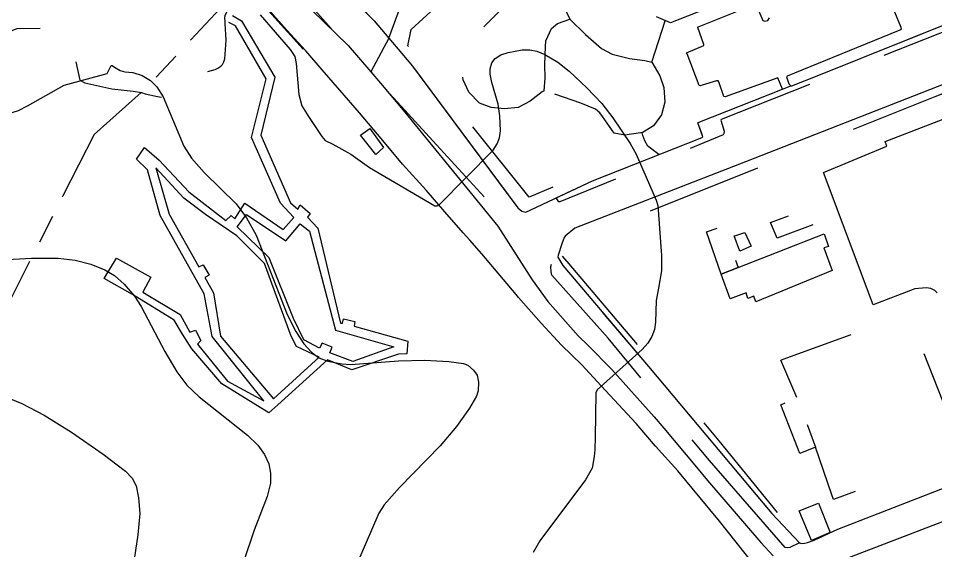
# Model space of a CAD drawing. Header units: millimetres. Extents: x 198785 to 203305, y 542885 to 545889.
# Drawn here: x 200143.1 to 200370.9, y 543599.9 to 543731.9 of the extents above; entities that cross this region are included whole.
import ezdxf

# ---------------------------------------------------------------- set-up
doc = ezdxf.new("R2010")
doc.units = ezdxf.units.MM
for name, pattern in [('FENCE_25K', [54.3, 28.7, -9.2, -16.4]), ('HIDDEN_BULD_25K', [28.8, 18.4, -10.4]), ('HIDDEN_EMD_25K', [50.97, 33.12, -5.36, 7.13, -5.36]), ('HIDDEN_IN_25K', [56.5, 36.5, -20]), ('HIDDEN_SORO_25K', [40.1, 25.4, -14.7])]:
    doc.linetypes.add(name, pattern=pattern)
for name, color, linetype in [('A0013114', 253, 'Continuous'), ('A0013118', 253, 'Continuous'), ('A0023119', 253, 'Continuous'), ('A0023214', 253, 'Continuous'), ('A0033324', 253, 'Continuous'), ('B0014111', 253, 'Continuous'), ('B0014116', 253, 'Continuous'), ('B0014118', 253, 'Continuous'), ('B0024120', 253, 'Continuous'), ('C0076117', 253, 'Continuous'), ('F0017111', 253, 'Continuous'), ('F0017114', 253, 'Continuous'), ('F0047224', 253, 'Continuous'), ('G0018117', 253, 'Continuous')]:
    doc.layers.add(name, color=color, linetype=linetype)

msp = doc.modelspace()

# ---------------------------------------------------------------- linework, layer by layer
at = {"layer": 'A0013114'}
for points in [[(200207.24, 543755.9), (200209.55, 543753.81), (200210.59, 543752.88), (200211.54, 543752.02), (200211.57, 543751.99), (200226.05, 543736.97), (200231.51, 543731.3), (200235.08, 543727.05), (200238.33, 543723.18), (200240.97, 543720.05), (200267.13, 543684.93), (200267.62, 543684.52), (200268.12, 543684.13), (200269.11, 543683.83)], [(200325.84, 543596.33), (200317.24, 543607.17), (200312.44, 543612.96), (200306.85, 543619.66), (200301.34, 543625.77), (200296.52, 543631.39), (200287.86, 543640.79), (200283.04, 543645.94), (200277.97, 543650.86), (200272.9, 543656.31), (200267.32, 543662.71), (200266.69, 543663.45), (200258.21, 543673.5), (200255.2, 543676.9), (200253.59, 543678.73), (200249.04, 543683.92), (200244.42, 543689.31), (200238.53, 543695.72), (200233.61, 543701.62), (200227.82, 543708.45), (200222.95, 543714.11), (200218.58, 543719.16), (200214.52, 543723.88), (200209.82, 543729.01), (200203.22, 543736.38)], [(200277.1, 543672.71), (200278.32, 543670.65), (200278.83, 543670.01), (200299.57, 543645.54), (200330.22, 543609.06), (200337.03, 543601.79)]]:
    msp.add_lwpolyline(points, dxfattribs=at)
at = {"layer": 'A0013118'}
for points in [[(200324.68, 543738.58), (200305.03, 543730.8), (200301.55, 543732.27)], [(200351.34, 543724.7), (200362.06, 543729.05), (200362.38, 543729.27), (200362.32, 543729.65), (200360.7, 543733.48), (200360.64, 543733.95), (200360.78, 543734.24), (200371.55, 543738.67), (200372.06, 543738.38), (200372.6, 543737.7), (200374.9, 543731.92), (200374.9, 543731.42), (200374.61, 543730.97)], [(200332.81, 543714.36), (200331.72, 543717.16), (200318.64, 543712.48), (200318.32, 543712.5), (200317.06, 543716.22), (200316.84, 543716.4), (200316.45, 543716.4), (200312.91, 543715.32), (200312.47, 543715.19), (200312.18, 543715.25), (200309.15, 543723.09), (200309, 543723.36), (200313.28, 543725.23), (200313.31, 543725.45), (200311.8, 543729.66), (200311.74, 543729.74), (200325.79, 543735.35)], [(200326.3, 543735.31), (200328, 543731.41), (200328.44, 543731.2), (200329.18, 543731.42), (200329.59, 543732.02)], [(200269.11, 543683.83), (200285.7, 543691.64), (200312.91, 543702.38), (200313.09, 543702.52), (200311.83, 543706.02), (200311.95, 543706.11), (200332.81, 543714.36), (200334.88, 543715.22), (200335.18, 543715.2), (200341.49, 543717.65), (200374.61, 543730.97)], [(200334.88, 543715.22), (200334.53, 543715.62), (200334.1, 543716.87), (200333.96, 543717.32), (200334.08, 543717.63), (200351.34, 543724.7)], [(200371.25, 543663.87), (200370.69, 543664.4), (200369.64, 543664.91), (200368.54, 543665.08), (200365.67, 543664.82), (200355.38, 543660.85), (200343, 543693.72), (200358.75, 543700.21), (200358.34, 543701.41), (200416.98, 543723.97)], [(200373.19, 543715.65), (200323.65, 543696.35), (200281.27, 543679.86), (200278.9, 543677.88), (200278.64, 543677.58), (200278.03, 543675.96), (200277.16, 543673.19), (200277.1, 543672.71)], [(200337.03, 543601.79), (200337.53, 543601.68), (200338.36, 543601.74), (200339.02, 543601.91), (200340.72, 543602.48), (200346.59, 543605.17), (200376.21, 543616.73)], [(200378.37, 543609.24), (200344.96, 543596.47), (200344.58, 543595.82)]]:
    msp.add_lwpolyline(points, dxfattribs=at)
at = {"layer": 'A0023119', "linetype": 'HIDDEN_SORO_25K', "flags": 128}
for points in [[(200235.08, 543727.05), (200238.05, 543734.84), (200244.94, 543752.47), (200245.96, 543754.82), (200246.8, 543757.16), (200247.58, 543759.71), (200248, 543762.67), (200247.81, 543764.28), (200247.3, 543765.95), (200246.82, 543767.37), (200246.26, 543768.72), (200245.28, 543770.36), (200243.83, 543772.34), (200242.16, 543774.11), (200239.29, 543779.43), (200239.08, 543780.33), (200239.04, 543781.25), (200239.16, 543782.48), (200239.78, 543784.29), (200240.68, 543786.24), (200241.88, 543788.4), (200243.73, 543790.75), (200249.55, 543794.96), (200252.76, 543796.93), (200263.19, 543803.1), (200275.85, 543810.57), (200279.93, 543813.1), (200280.61, 543813.67), (200281.52, 543814.81), (200282.34, 543815.95), (200283.12, 543817.13), (200283.95, 543818.71), (200284.71, 543820.65), (200286.15, 543824.25), (200289.45, 543830.93), (200290.21, 543832.35), (200291.26, 543834.64), (200292.38, 543836.72), (200293.3, 543838.24), (200294.29, 543839.71), (200295.59, 543841.13), (200298.27, 543843.23), (200300.2, 543844.57), (200303.25, 543846.32), (200304.44, 543846.98), (200305.83, 543847.75), (200306.91, 543848.6), (200308.14, 543849.8), (200311.79, 543853.5), (200313.27, 543854.82), (200315.08, 543856.03), (200321.09, 543859.5), (200323.68, 543860.71), (200327.11, 543861.96), (200329.4, 543863.13), (200334.78, 543865.84), (200340.12, 543867.54), (200341.45, 543868.14), (200343.25, 543868.99), (200344.82, 543869.63), (200346.72, 543870.42), (200348.6, 543871.09), (200350.65, 543871.56), (200352.15, 543871.84), (200354.9, 543872.19), (200357.45, 543872.33), (200360.21, 543871.93), (200363.02, 543871.26), (200368.01, 543869.72), (200370.44, 543868.96), (200374.75, 543867.78), (200376.46, 543867.3), (200382.74, 543864.92), (200385.21, 543864.13), (200388.86, 543863.24), (200391.42, 543862.9), (200393.78, 543863.06), (200395.37, 543863.38), (200397.08, 543863.66), (200402.71, 543866.45), (200410.19, 543871.55), (200413.89, 543875.65), (200415.14, 543877.07), (200416.13, 543878.53), (200417.52, 543880.95), (200418.15, 543882.61), (200418.42, 543884.16), (200418.78, 543885.85), (200419.25, 543888.16), (200419.72, 543890.49), (200420.1, 543892.42), (200420.83, 543896.37), (200420.99, 543898.02), (200421.45, 543900.3), (200421.7, 543901.87), (200422.09, 543903.24), (200422.77, 543904.58), (200423.94, 543905.5), (200426.4, 543906.54), (200432.17, 543908.07), (200437.74, 543909.82), (200438.79, 543910.3), (200440.6, 543911.5), (200445.21, 543917.48), (200446.8, 543919.33), (200456.02, 543925.24), (200459.06, 543927.54), (200461.6, 543933.58)], [(200273.7, 543713.98), (200273.19, 543713.71), (200270.2, 543711.37), (200267.21, 543709.8), (200263.86, 543709.51), (200260.53, 543709.85), (200257.65, 543710.89), (200254.99, 543713.61), (200253.59, 543716.71), (200252.87, 543720.67), (200252.93, 543722.13), (200253.35, 543724.18), (200254.01, 543725.22), (200259.95, 543731.07), (200270.39, 543741.41), (200273.15, 543743.45)], [(200273.15, 543743.45), (200275.35, 543741.24), (200276.98, 543738.12), (200280.02, 543731.7)], [(200126.62, 543718.54), (200127.98, 543719.91), (200129.97, 543721.92), (200135.5, 543724.76), (200141.36, 543728.84), (200142.82, 543729.45), (200148.89, 543729.52), (200156.55, 543727.18), (200157.17, 543726.41), (200157.11, 543722.21), (200158.43, 543716.61), (200159.67, 543715.96), (200166.38, 543714.47), (200169.41, 543714.1), (200171.61, 543713.83), (200173.7, 543713.5), (200174.66, 543713.18), (200177.66, 543712.57), (200178.68, 543712.35), (200180.3, 543712.2), (200181.02, 543712.13), (200182.76, 543712.12), (200183.04, 543712.22), (200183.86, 543712.53), (200184.84, 543713.28), (200186.61, 543717.04), (200187.67, 543718.08), (200188.23, 543718.31), (200189.47, 543718.53), (200192.02, 543719.21), (200192.62, 543719.53), (200193.43, 543720.08), (200193.82, 543720.52), (200194.15, 543721.15), (200194.36, 543721.9), (200194.72, 543726.55), (200194.51, 543730.68), (200194.47, 543731.19), (200194.43, 543731.99), (200194.46, 543732.72), (200195.4, 543734.42)], [(200273.7, 543713.98), (200273.92, 543717.11), (200273.87, 543720.38), (200273.98, 543724.93), (200274.11, 543726.36), (200275.46, 543729.38), (200276.99, 543730.65), (200280.02, 543731.7)], [(200280.02, 543731.7), (200283.95, 543727.93), (200287.94, 543724.48), (200290.57, 543723.08), (200294.9, 543721.99), (200298.68, 543721.5), (200300.42, 543721.07)], [(200300.42, 543721.07), (200303.73, 543731.35)], [(200235.08, 543727.05), (200230.64, 543718.64)], [(200300.42, 543721.07), (200302.37, 543717.69), (200303.38, 543714.77), (200303.6, 543711.13), (200302.78, 543708.02), (200300.84, 543705.3), (200298.02, 543703.55)], [(200298.02, 543703.55), (200297.61, 543703.51), (200293.67, 543702.91), (200291.02, 543703.45), (200288.19, 543707.62), (200287.47, 543708.49), (200286.4, 543709.36), (200282.81, 543710.92), (200273.7, 543713.98)], [(200302.11, 543698.12), (200299.45, 543700.21), (200298.66, 543701.51), (200298.16, 543702.87), (200298.02, 543703.55)]]:
    msp.add_lwpolyline(points, dxfattribs=at)
at = {"layer": 'A0023214'}
msp.add_lwpolyline([(200207.18, 543742.63), (200225.04, 543725.23), (200230.64, 543718.64), (200233.07, 543715.81), (200239.1, 543708.69), (200262.16, 543680.37), (200266.73, 543673.27), (200270.7, 543667.02), (200274.6, 543661.72), (200282.08, 543653.2), (200284.62, 543650.74), (200290.5, 543644.82), (200300.96, 543633.06), (200303.37, 543630.25), (200311.47, 543620.59), (200314.26, 543617.24), (200327.44, 543601.91), (200330.57, 543598.63)], dxfattribs=at)
at = {"layer": 'A0033324', "linetype": 'HIDDEN_IN_25K', "flags": 128}
for points in [[(200203.15, 543757.63), (200203.45, 543757.44), (200203.85, 543757.46), (200207.24, 543755.9), (200209.55, 543753.81), (200211.56, 543752.01), (200226.05, 543736.97), (200231.51, 543731.3), (200238.33, 543723.18), (200240.97, 543720.05), (200267.13, 543684.93), (200268.12, 543684.13), (200269.11, 543683.83), (200265.32, 543682.14), (200264.6, 543681.99), (200263.96, 543682.02), (200246.94, 543700.57), (200237.3, 543711.1), (200233.39, 543715.24), (200229.3, 543719.84), (200213.35, 543737.82), (200202.39, 543750.31), (200202.06, 543750.68), (200197.27, 543756.46), (200196.81, 543757.16), (200196.34, 543757.96), (200195.89, 543758.96), (200195.42, 543760.45), (200195.12, 543765.22), (200195.43, 543764.21), (200203.15, 543757.63)], [(200339.57, 543715.49), (200317.64, 543706.84), (200317.54, 543706.65), (200318.4, 543703.92), (200318.31, 543703.37), (200318.12, 543703.03), (200293.08, 543692.74), (200277.58, 543686.38), (200277.35, 543686.39), (200276.63, 543687.37), (200285.7, 543691.64), (200312.91, 543702.38), (200313.09, 543702.52), (200311.83, 543706.02), (200311.95, 543706.11), (200332.81, 543714.36), (200334.88, 543715.22), (200335.18, 543715.2), (200341.49, 543717.65), (200374.61, 543730.97), (200375.95, 543731.64), (200376.04, 543731.37), (200375.79, 543730.58), (200375.4, 543729.76), (200375.01, 543729.44), (200339.57, 543715.49)], [(200334.68, 543600.67), (200334.16, 543600.57), (200333.55, 543600.62), (200314.69, 543622.21), (200289.6, 543652.58), (200275.56, 543668.21), (200275.38, 543669.05), (200275.36, 543670.33), (200275.51, 543671.3), (200277.1, 543672.71), (200278.32, 543670.65), (200278.83, 543670.01), (200299.57, 543645.54), (200330.22, 543609.06), (200337.03, 543601.79), (200334.68, 543600.67)]]:
    msp.add_lwpolyline(points, dxfattribs=at)
at = {"layer": 'B0014111'}
for points in [[(200317.65, 543668.5), (200321.81, 543670.13), (200343.18, 543678.49), (200344.27, 543675.33), (200343.15, 543674.97), (200345.18, 543669.36), (200326.24, 543661.63), (200325.74, 543663.02), (200324.27, 543662.47), (200323.8, 543663.8), (200319.86, 543662.36), (200317.65, 543668.5)], [(200344.71, 543604.36), (200340.07, 543602.4), (200337.02, 543609.75), (200341.76, 543611.65), (200344.71, 543604.36)]]:
    msp.add_lwpolyline(points, dxfattribs=at)
at = {"layer": 'B0014116', "linetype": 'HIDDEN_BULD_25K', "flags": 128}
for points in [[(200321.81, 543670.13), (200317.65, 543668.5), (200313.99, 543678.98), (200318, 543680.35), (200321.81, 543670.13)], [(200341.08, 543625.52), (200337.15, 543623.95), (200332.44, 543636.01), (200336.43, 543637.91), (200341.08, 543625.52)]]:
    msp.add_lwpolyline(points, dxfattribs=at)
at = {"layer": 'B0014118', "linetype": 'HIDDEN_BULD_25K', "flags": 128}
for points in [[(200233.83, 543699.87), (200231.9, 543698.15), (200228.08, 543702.95), (200230.38, 543704.6), (200233.83, 543699.87)], [(200340.34, 543680.71), (200331.5, 543677.38), (200329.88, 543681.27), (200338.83, 543684.63), (200340.34, 543680.71)], [(200325.06, 543675.38), (200322.26, 543674.21), (200320.83, 543677.95), (200320.98, 543678), (200323.51, 543678.81), (200324.97, 543675.57), (200325.06, 543675.38)]]:
    msp.add_lwpolyline(points, dxfattribs=at)
at = {"layer": 'B0024120', "linetype": 'FENCE_25K', "flags": 128}
for points in [[(200275.84, 543690.04), (200269.93, 543687.58), (200239.87, 543725.12), (200240.7, 543729.15), (200263.94, 543750.72), (200273.89, 543764.48), (200282.03, 543776.83), (200315.78, 543798.55), (200348.74, 543816.4), (200379.13, 543828.38), (200415.09, 543842.66), (200432.92, 543851.26), (200434.01, 543852.14), (200435.42, 543854.53), (200443.13, 543874.07), (200446.17, 543901.02), (200446.49, 543902.13), (200447.1, 543903.45), (200447.96, 543904.18), (200471.68, 543912.77)], [(200579.49, 543793.71), (200531.65, 543775.19), (200497.68, 543762.04), (200497.66, 543762.04), (200408.46, 543727.58), (200370.67, 543712.44), (200343.46, 543701.54), (200280.9, 543676.38), (200279.09, 543675.65), (200278.31, 543674.41), (200278.11, 543673.77), (200278.09, 543672.99), (200279.8, 543670.99), (200317.07, 543627.16), (200336.36, 543603.47), (200337.43, 543602.15), (200339.76, 543603.13)], [(200336.43, 543637.91), (200332.43, 543647.17), (200332.99, 543647.37), (200364.08, 543658.64), (200377.39, 543624.69), (200372.65, 543622.88), (200345.53, 543612.55), (200345.13, 543613.71), (200341.08, 543625.52)]]:
    msp.add_lwpolyline(points, dxfattribs=at)
at = {"layer": 'C0076117'}
for points in [[(200196.3, 543732.65), (200198.57, 543731.28), (200206.85, 543717.32), (200203.31, 543702.98), (200210.69, 543686.18), (200212.56, 543684.58), (200213.11, 543685.66), (200215.6, 543683.52), (200214.89, 543682.61), (200217.51, 543679.86), (200223.12, 543656.34), (200223.59, 543656.35), (200223.84, 543657.4), (200226.67, 543656.75), (200226.52, 543655.58), (200239.84, 543651.85), (200239.6, 543648.71), (200237.52, 543648.6), (200225.91, 543644.76), (200219.89, 543647.18), (200207.55, 543636.01), (200205.31, 543634.07), (200193.62, 543641.3), (200186.17, 543649.96), (200183.86, 543653.62), (200181.79, 543657.04), (200171.46, 543663.42), (200164.45, 543667.4), (200167.52, 543672.43), (200176.04, 543667.76), (200174.04, 543664.01), (200183.33, 543658.44), (200185.74, 543654.08), (200187.12, 543654.6), (200188.41, 543652.05), (200187.63, 543651.07), (200195.03, 543641.96), (200204.04, 543637.02), (200191.23, 543652.99), (200189.23, 543663.62), (200178.37, 543682.99), (200175.2, 543694.36), (200172.43, 543697), (200174.45, 543699.89), (200178.09, 543696.78), (200185.46, 543688.9), (200194.68, 543681.82), (200195.93, 543683.01), (200196.9, 543682.22), (200199.37, 543686.05), (200208.87, 543679.54), (200211.51, 543682.51), (200208.25, 543686.12), (200200.99, 543702.33), (200204.62, 543716.96), (200197.04, 543730.11), (200195.42, 543730.9)], [(200177.29, 543694.82), (200180.6, 543683.34), (200187.97, 543670.3), (200189, 543670.79), (200190.47, 543668.2), (200189.43, 543667.66), (200191.58, 543663.87), (200193.29, 543653.05), (200206.44, 543637.54), (200217.85, 543647.88), (200212.19, 543650.54), (200210.85, 543653.05), (200204.27, 543671.13), (200197.39, 543677.94), (200189.59, 543683.23), (200184.18, 543687.32), (200177.29, 543694.82)], [(200209.51, 543676.76), (200213.14, 543680.94), (200215.38, 543679.16), (200221.9, 543654.58), (200236.35, 543650.41), (200226.18, 543646.81), (200220.46, 543648.96), (200221.01, 543650.32), (200218.55, 543651.38), (200217.94, 543650.11), (200214.01, 543652.17), (200211.44, 543657.43), (200205.42, 543672.49), (200197.47, 543680.18), (200199.79, 543683.29), (200209.51, 543676.76)]]:
    msp.add_lwpolyline(points, dxfattribs=at)
at = {"layer": 'F0017111'}
for points, elevation in [([(200139.42, 543707.94), (200143.16, 543709.1), (200145.42, 543710.23), (200154.55, 543715.38), (200165.15, 543718.21), (200166.15, 543720.23), (200166.42, 543720.24), (200167, 543719.84), (200168.45, 543718.95), (200169.54, 543718.7), (200171.53, 543718.53), (200173.9, 543717.74), (200175.95, 543716.52), (200177.55, 543714.96), (200179.09, 543712.47), (200184.23, 543700.19), (200186.16, 543697.23), (200189.23, 543693.69), (200197.22, 543685.94), (200199.78, 543682.48), (200202.15, 543678.18), (200209.86, 543658.48), (200212.01, 543654.22), (200214.02, 543651.21), (200215.9, 543649.12), (200217.74, 543647.74), (200220, 543646.88), (200223.44, 543646.19), (200225.72, 543646.05), (200237.5, 543646.97), (200244.08, 543647.14), (200249.97, 543646.82), (200253.65, 543646.32), (200254.73, 543645.88), (200256.16, 543644.69), (200257.02, 543643.37), (200257.35, 543641.67), (200257.29, 543639.53), (200256.91, 543638.24), (200255.15, 543635.19), (200251.95, 543630.69), (200247.85, 543625.84), (200237.77, 543615.53), (200233.92, 543611.26), (200232.6, 543609.17), (200224.28, 543589.85)], 60), ([(200138.89, 543672.01), (200146.43, 543672.47), (200153.03, 543672.41), (200157.25, 543671.95), (200161.16, 543670.91), (200164.63, 543669.54), (200167.03, 543668.13), (200169.4, 543666), (200171.98, 543663), (200173.62, 543660.46), (200179.51, 543649.29), (200182.45, 543644.2), (200185, 543640.93), (200188.02, 543638), (200199.99, 543628.56), (200202.61, 543626.05), (200204.26, 543623.76), (200205.29, 543621.45), (200205.75, 543619.08), (200205.72, 543616.59), (200204.93, 543613.27), (200201.68, 543604.95), (200199.04, 543597.08)], 70), ([(200139.38, 543638.29), (200144, 543636.36), (200149.51, 543633.46), (200156.31, 543629.28), (200164.2, 543623.79), (200169.7, 543619.62), (200171.36, 543617.86), (200172.39, 543615.92), (200173, 543613), (200173.27, 543609.08), (200172.8, 543603.84), (200171.36, 543594.4), (200169.32, 543584.03), (200167.02, 543575.65), (200163.43, 543564.59), (200161.34, 543560.78), (200156.51, 543554.48), (200150.85, 543548.04), (200144.98, 543542.44), (200138.13, 543535.45)], 80)]:
    msp.add_lwpolyline(points, dxfattribs=dict(at, elevation=elevation))
at = {"layer": 'F0017114', "elevation": 50}
msp.add_lwpolyline([(200203.21, 543732.8), (200210.62, 543724.17), (200211.76, 543722.46), (200212.14, 543720.76), (200212.79, 543713.07), (200213.55, 543710.26), (200215.14, 543707.55), (200218.48, 543702.61), (200219.33, 543701.66), (200221.17, 543700.75), (200225.72, 543698.22), (200230.3, 543694.9), (200246.51, 543685.38), (200247.13, 543685.44), (200247.62, 543685.63), (200261, 543699.26), (200262.05, 543700.82), (200262.63, 543702.29), (200262.86, 543704.01), (200262.71, 543707.78), (200262.24, 543710.67), (200260.7, 543716), (200260.27, 543718.05), (200260.29, 543719.39), (200260.72, 543720.88), (200261.49, 543721.97), (200262.96, 543722.89), (200264.74, 543723.48), (200268.24, 543724.11), (200270.16, 543724.15), (200271.87, 543723.79), (200273.85, 543722.98), (200277.05, 543721.08), (200279.92, 543718.83), (200284.31, 543714.69), (200287.98, 543710.81), (200290.71, 543707.24), (200295.01, 543700.84), (200296.51, 543698.27), (200301.46, 543686.79), (200301.88, 543685.48), (200302.76, 543674.17), (200302.81, 543673.14), (200302.82, 543669.27), (200302.04, 543665.03), (200301.51, 543661.9), (200301.35, 543656.57), (200301.05, 543654.7), (200300.44, 543653.04), (200299.43, 543651.39), (200298.04, 543649.74), (200286.85, 543639.75), (200286.51, 543639), (200286.38, 543628.05), (200286.28, 543624.92), (200286.06, 543623.22), (200285.58, 543620.34), (200283.94, 543617.41), (200272.58, 543602.29), (200270.97, 543599.44)], dxfattribs=at)
at = {"layer": 'F0047224'}
msp.add_lwpolyline([(200213.86, 543724.31), (200200.57, 543739.02)], dxfattribs=at)
at = {"layer": 'G0018117', "linetype": 'HIDDEN_EMD_25K', "flags": 128}
msp.add_lwpolyline([(201228.22, 544504.22), (201189.63, 544467.48), (201185.99, 544464.01), (201106.27, 544449.51), (201105.74, 544452.47), (201095.9, 544450.67), (201106.86, 544390.19), (201096.99, 544388.51), (201087.13, 544386.83), (201051.66, 544380.77), (201043.77, 544379.42), (201007.75, 544373.28), (201007.32, 544373.2), (200934.9, 544360.84), (200928.84, 544359.81), (200882.09, 544351.83), (200881.73, 544338.57), (200873.73, 544338.76), (200855.55, 544339.19), (200825.77, 544339.88), (200819.71, 544340.02), (200778.92, 544338.87), (200781.82, 544335.63), (200839.29, 544271.25), (200852.59, 544256.36), (200899.28, 544204.07), (200850.24, 544190.16), (200775.36, 544149.11), (200745.42, 544171.93), (200705.87, 544182.47), (200671.15, 544191.45), (200646.03, 544170.27), (200632.45, 544158.52), (200613.45, 544151.17), (200603.35, 544147.6), (200578.37, 544143.37), (200543.54, 544137.47), (200518.14, 544147.88), (200501.98, 544154.11), (200485.84, 544152.04), (200484.03, 544151.79), (200482.7, 544151.6), (200478.2, 544150.9), (200449.46, 544144.93), (200447.83, 544144.6), (200446.73, 544144.37), (200444.53, 544143.9), (200439.82, 544142.89), (200438.18, 544138.17), (200438.1, 544137.95), (200427.88, 544128.09), (200388.52, 544097.85), (200371.53, 544088.36), (200352.29, 544070.81), (200311.63, 544056.73), (200310.71, 544032.52), (200309.94, 544013.09), (200313.87, 543952.41), (200312.68, 543947.33), (200307.93, 543927.88), (200302.74, 543915.25), (200289.59, 543882.29), (200288.97, 543881.37), (200278.01, 543865.28), (200260.28, 543838.66), (200249.52, 543826.1), (200233.36, 543807.17), (200211.65, 543781.83), (200204.03, 543758.76), (200203.24, 543756.19), (200202.28, 543753.03), (200201.83, 543751.54), (200199.97, 543745.47), (200199.53, 543744), (200198.78, 543741.55), (200198.27, 543739.87), (200198.23, 543739.74), (200174.57, 543714.36), (200161.99, 543703.1), (200154.17, 543687.89), (200134.69, 543649.36), (200133.16, 543646.34), (200121.39, 543629.25), (200110.96, 543613.77), (200076.39, 543593.4), (200026.01, 543595.66)], dxfattribs=at)

doc.saveas('drawing.dxf')
